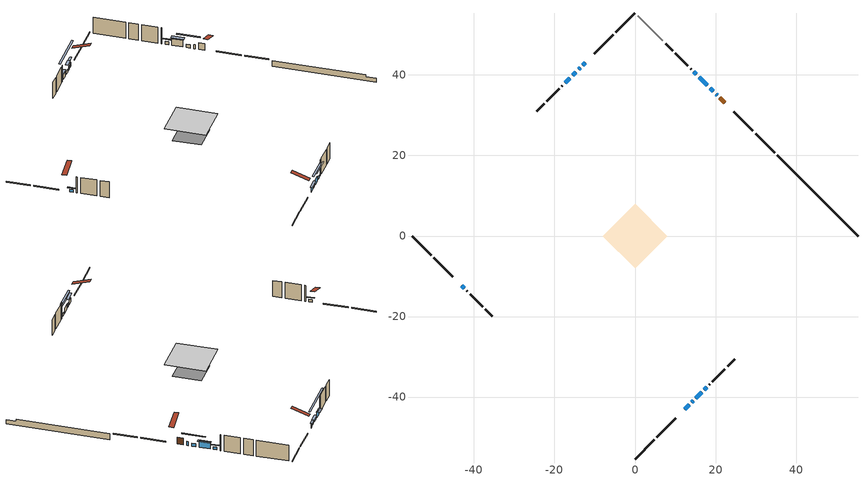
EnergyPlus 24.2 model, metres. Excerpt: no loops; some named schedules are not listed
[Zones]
conditioned space
 floor adiabatic (AdiabaticFloorConstruction): -8.06,0 0,8.06 8.06,0 0,-8.06 z3.05
 floor foundation (Slab1 construction): -5.65,0 0,5.65 5.65,0 0,-5.65 z-1.22
 wall outside (RimJoist1 construction): 0,-55.37 4.73,-50.64 / -55.37,0 -50.64,-4.73 / 0,55.37 -4.73,50.64 / 34.67,20.7 29.94,25.43 z0.61:0.91
 wall outside (RimJoist2 construction): 5.38,-49.99 10.15,-45.22 / -49.99,-5.38 -45.22,-10.15 / -5.38,49.99 -10.15,45.22 / 29.29,26.09 24.52,30.85 z0.61:0.91
 wall outside (AdiabaticWallConstruction 1): 22.3,33.08 21.07,34.3 z0.61:2.64
 wall outside (AdiabaticWallConstruction): 20.42,34.95 20.13,35.24 / -13.57,41.8 -14,41.37 / 14.11,-41.26 14.43,-40.95 z0.61:1.83; -12.37,43 -12.92,42.46 / 12.37,-43 13.45,-41.92 z0.61:1.81; -43,-12.37 -42.4,-12.97 / 17.19,-38.18 17.79,-37.58 z0.61:1.37; -14.66,40.71 -15.5,39.87 / 15.25,40.12 14.6,40.77 z0.61:1.53; 19.47,35.9 18.64,36.73 z0.61:1.58; 17.99,37.38 15.91,39.47 z0.61:2.62; -16.16,39.21 -17.35,38.02 / 15.08,-40.29 16.54,-38.83 z0.61:2.16
 wall outside (Wall1 construction): 18.44,-36.93 18.57,-36.8 / -41.75,-13.63 -41.62,-13.75 / -18,37.37 -18.13,37.24 / 13.95,41.43 13.82,41.55 z0.61:5.49
 wall outside (Wall2 construction): 19.23,-36.14 22.34,-33.03 / -40.96,-14.41 -37.85,-17.53 / -18.79,36.58 -21.9,33.47 / 13.16,42.21 10.05,45.32 z0.61:5.49
 wall outside (Wall3 construction): 23,-32.37 24.79,-30.58 / -37.19,-18.18 -35.4,-19.97 / -22.56,32.81 -24.35,31.02 / 9.39,45.98 7.6,47.77 z0.61:5.49
 wall foundation (FoundationWall1 construction): 35.33,20.04,-1.22 35.33,20.04,0.61 53.37,2,0.61 53.37,2,0.03 55.37,0,0.03 55.37,0,-1.22
 wall adiabatic (Wall4 construction): 6.94,48.43 0.66,54.71 z0.61:5.49
 window (WindowConstruction 10): 20.42,34.96 20.13,35.24 z0.61:1.83
 window (WindowConstruction 6): -12.38,43 -12.91,42.46 z0.61:1.8
 window (WindowConstruction 7): -13.57,41.8 -14,41.37 z0.61:1.83
 window (WindowConstruction 8): 12.38,-43 13.45,-41.92 z0.61:1.8
 window (WindowConstruction 9): -43,-12.38 -42.4,-12.97 z0.61:1.37
 window (WindowConstruction 11): -14.66,40.71 -15.5,39.87 z0.61:1.52
 window (WindowConstruction 12): 14.11,-41.26 14.42,-40.95 z0.61:1.83
 window (WindowConstruction): 19.47,35.9 18.65,36.73 z0.61:1.58
 window (WindowConstruction 1): 17.99,37.38 15.91,39.46 z0.61:2.62
 window (WindowConstruction 2): -16.16,39.21 -17.35,38.02 z0.61:2.16
 window (WindowConstruction 3): 15.08,-40.29 16.54,-38.84 z0.61:2.16
 window (WindowConstruction 4): 17.19,-38.18 17.79,-37.59 z0.61:1.37
 window (WindowConstruction 5): 15.25,40.12 14.6,40.77 z0.61:1.52
 door (Door): 22.3,33.08 21.07,34.3 z0.61:2.64
 ceiling adiabatic (AdiabaticFloorConstruction): 0,-8.06 8.06,0 0,8.06 -8.06,0 z3.05
 roof outside (Roof1 construction): 11.72,-43.65,5.49 8.27,-40.21,7.11 7.37,-41.12,7.11 10.81,-44.56,5.49; -43.65,-11.72,5.49 -40.21,-8.27,7.11 -41.12,-7.37,7.11 -44.56,-10.81,5.49; -11.72,43.65,5.49 -8.27,40.21,7.11 -7.37,41.12,7.11 -10.81,44.56,5.49; 22.95,32.42,5.49 19.51,28.97,7.11 20.41,28.07,7.11 23.86,31.51,5.49
shading: -13.56,41.81 -11.73,43.64 -12.16,44.07 -13.99,42.24 z2.72; -14.65,40.72 -12.93,42.44 -13.36,42.88 -15.08,41.16 z2.74; 14.1,-41.27 11.73,-43.64 12.16,-44.07 14.53,-41.7 z2.72; -41.97,-13.4 -43.43,-11.94 -43.64,-12.16 -42.18,-13.61 z1.98; -19.42,35.95 -10.74,44.63 -11.03,44.92 -19.71,36.24 z7.07; 16.78,38.59 21.34,34.03 21.63,34.33 17.07,38.88 z4.22; 15.7,39.68 18.2,37.17 18.84,37.82 16.34,40.32 z2.91; -17.56,37.81 -15.95,39.42 -16.59,40.07 -18.2,38.46 z2.46; 18.4,-36.97 13.21,-42.16 13.51,-42.45 18.69,-37.26 z4.8; 19.65,-35.72 15.33,-40.04 15.62,-40.34 19.94,-36.01 z4.01; 14.17,41.2 15.68,39.69 15.89,39.9 14.38,41.41 z2.13
[Building]
Building 1: Terrain=Suburbs
[Site:Location]
Toronto City Centre_ON: Latitude {deg}=43.63; Longitude {deg}=-79.39; Time Zone {hr}=-5; Elevation {m}=77; Keep Site Location Information=Yes
[Site:GroundTemperature:Shallow]
5.01852, 3.26908, 3.12898, 3.95918, 7.29196, 10.6092, 13.4851, 15.3069, 15.4617, 13.9799, 11.1774, 7.9619
[Site:WaterMainsTemperature]
Calculation Method=Schedule; Temperature Schedule=mains temperature schedule
[Material] Roughness=Rough; Thermal Absorptance=0.9
Name | Thickness {m} | Conductivity {W/m-K} | Density {kg/m3} | Specific Heat {J/kg-K} | Solar Absorptance | Visible Absorptance
asphalt or fiberglass shingles | 0.00635 | 0.162714 | 1121.4 | 1465.45 | 0.4 | 0.4
concrete 4.0 in. | 0.1016 | 1.803125 | 2242.8 | 837.4 | 0.7 | 0.7
concrete 8.0 in. | 0.2032 | 1.803125 | 2242.8 | 837.4 | 0.7 | 0.7
door material | 0.04445 | 0.053851 | 512.64 | 1214.23 | 0.7 | 0.7
floor covering | 0.0127 | 0.0433444 | 54.468 | 1339.84 | 0.6 | 0.6
floor rigid ins; wall rigid ins | 0.512978 | 0.029427 | 32.04 | 1214.23 | 0.7 | 0.7
floor stud and cavity | 0.1397 | 1.75129 | 37.0049 | 1207.88 | 0.7 | 0.7
furniture material conditioned space 1 | 0.1524 | 0.115458 | 640.8 | 1214.23 | 0.6 | 0.6
gypsum board | 0.0127 | 0.160291 | 801 | 837.4 | 0.6 | 0.6
osb sheathing 0.5 in. | 0.0127 | 0.115458 | 512.64 | 1214.23 | 0.7 | 0.7
osb sheathing 0.5 in. 1 | 0.0127 | 0.115458 | 512.64 | 1214.23 | 0.4 | 0.4
osb sheathing 0.75 in. | 0.01905 | 0.115458 | 512.64 | 1214.23 | 0.7 | 0.7
rim joist stud and cavity | 0.0508 | 0.177588 | 50.32683 | 1063.81 | 0.6 | 0.6
rim joist stud and cavity 1 | 0.0508 | 0.648972 | 50.32683 | 1063.81 | 0.6 | 0.6
roof rigid ins | 0.051816 | 0.029427 | 32.04 | 1214.23 | 0.7 | 0.7
roof stud and cavity | 0.2032 | 0.202178 | 78.34581 | 1123.46 | 0.7 | 0.7
wall stud and cavity | 0.1397 | 0.200352 | 139.0536 | 1170.24 | 0.7 | 0.7
wall stud and cavity 1 | 0.1397 | 0.0893451 | 139.0536 | 1170.24 | 0.7 | 0.7
wall stud and cavity 2 | 0.1397 | 0.0907762 | 139.0536 | 1170.24 | 0.7 | 0.7
wall stud and cavity 3 | 0.1397 | 0.0809125 | 139.0536 | 1170.24 | 0.7 | 0.7
wall stud and cavity 4 | 0.0889 | 0.380278 | 52.3479 | 1209.89 | 0.7 | 0.7
wall stud and cavity 5 | 0.0889 | 0.391764 | 83.0341 | 1211.67 | 0.7 | 0.7
wood siding | 0.0254 | 0.102417 | 544.68 | 1172.36 | 0.4 | 0.4
wood siding 1; wood siding 2; wood siding 3 | 0.0254 | 0.102417 | 544.68 | 1172.36 | 0.7 | 0.7
[WindowMaterial:SimpleGlazingSystem]
Name | U-Factor {W/m2-K} | Solar Heat Gain Coefficient
WindowMaterial | 2.63232 | 0.51
WindowMaterial 1 | 2.40009 | 0.54
WindowMaterial 10 | 4.05466 | 0.62
WindowMaterial 11 | 5.32426 | 0.68
WindowMaterial 2 | 2.37284 | 0.52
WindowMaterial 3 | 2.37568 | 0.65
WindowMaterial 4 | 2.49775 | 0.45
WindowMaterial 5 | 2.410311 | 0.47
WindowMaterial 6 | 2.39725 | 0.49
WindowMaterial 7 | 3.11041 | 0.5
WindowMaterial 8 | 2.30356 | 0.58
WindowMaterial 9 | 2.89181 | 0.56
[Construction]
AdiabaticFloorConstruction: floor stud and cavity, floor rigid ins, osb sheathing 0.75 in., floor covering
AdiabaticWallConstruction: wood siding 2, wall rigid ins, wall stud and cavity 4, gypsum board
AdiabaticWallConstruction 1: wood siding 3, wall rigid ins, wall stud and cavity 4, gypsum board
Door: door material
FoundationWall1 construction: concrete 8.0 in.
furniture construction conditioned space 1: furniture material conditioned space 1
PartitionWallConstruction: gypsum board, wall stud and cavity 5, gypsum board
RimJoist1 construction: wood siding 1, rim joist stud and cavity
RimJoist2 construction: wood siding 1, rim joist stud and cavity 1
Roof1 construction: asphalt or fiberglass shingles, roof rigid ins, osb sheathing 0.75 in., roof stud and cavity, gypsum board
Slab1 construction: concrete 4.0 in.
Wall1 construction: wood siding, osb sheathing 0.5 in., wall stud and cavity, gypsum board
Wall2 construction: wood siding, osb sheathing 0.5 in., wall stud and cavity 1, gypsum board
Wall3 construction: wood siding, osb sheathing 0.5 in., wall stud and cavity 2, gypsum board
Wall4 construction: osb sheathing 0.5 in. 1, wall stud and cavity 3, gypsum board
WindowConstruction: WindowMaterial
WindowConstruction 1: WindowMaterial 1
WindowConstruction 10: WindowMaterial 9
WindowConstruction 11: WindowMaterial 10
WindowConstruction 12: WindowMaterial 11
WindowConstruction 2: WindowMaterial 2
WindowConstruction 3: WindowMaterial 3
WindowConstruction 4: WindowMaterial 4
WindowConstruction 5: WindowMaterial 5
WindowConstruction 6; WindowConstruction 8: WindowMaterial 6
WindowConstruction 7: WindowMaterial 7
WindowConstruction 9: WindowMaterial 8
[Zone]
conditioned space: Multiplier=1; Volume {m3}=475.9; Part of Total Floor Area=Yes
[Space]
conditioned space 1: Zone=conditioned space; Volume {m3}=475.9
[SurfaceProperty:ExposedFoundationPerimeter]
Slab1: Exposed Perimeter Calculation Method=TotalExposedPerimeter; Total Exposed Perimeter {m}=28.346
[InternalMass] Zone or ZoneList=conditioned space; Space or SpaceList=conditioned space 1
Name | Construction | Surface Area {m2}
furniture mass conditioned space 1 | furniture construction conditioned space 1 | 77.5279
partition wall mass | PartitionWallConstruction | 193.82
[Lights]
interior lighting: Zone or ZoneList or Space or SpaceList=conditioned space 1; Schedule=interior lighting schedule; Design Level Calculation Method=LightingLevel; Lighting Level {W}=343.2; Return Air Fraction=0; Fraction Radiant=0.6; Fraction Visible=0.2; Fraction Replaceable=1
[People]
occupants: Zone or ZoneList or Space or SpaceList=conditioned space 1; Number of People Schedule=occupants schedule; Number of People Calculation Method=People; Number of People=3; Fraction Radiant=0.314171; Sensible Heat Fraction=0.56303; Activity Level Schedule=occupants activity schedule; Carbon Dioxide Generation Rate {m3/s-W}=0; Enable ASHRAE 55 Comfort Warnings=No; Mean Radiant Temperature Calculation Type=EnclosureAveraged
[ElectricEquipment] Zone or ZoneList or Space or SpaceList=conditioned space 1; Design Level Calculation Method=EquipmentLevel
Name | Schedule | Design Level {W} | Fraction Latent | Fraction Radiant | Fraction Lost
clothes dryer | clothes dryer schedule | 140.772 | 0.015 | 0.081 | 0.85
clothes washer | clothes washer schedule | 32.1985 | 0.03 | 0.162 | 0.7
cooking range | cooking range schedule | 208.969 | 0.08 | 0.432 | 0.2
dishwasher | dishwasher schedule | 66.8632 | 0.3 | 0.18 | 0.4
fridge | fridge schedule | 72.9452 | 0 | 0.6 | 0
mech vent bath fan 0 | mech vent bath fan 0 schedule | 50.2 | 0 | 0 | 1
mech vent house fan | mech vent house fan schedule | 0 | 0 | 0 | 1
mech vent house fan cfis | mech vent house fan cfis schedule | 0 | 0 | 0 | 0
mech vent range fan 0 | mech vent range fan 0 schedule | 57 | 0 | 0 | 1
misc plug loads | misc plug loads schedule | 494.7 | 0.045 | 0.513 | 0.1
whole house fan | Always On Discrete | 0 | 0 | 0 | 1
[OtherEquipment] Zone or ZoneList or Space or SpaceList=conditioned space 1; Design Level Calculation Method=EquipmentLevel
Name | Fuel Type | Schedule | Design Level {W} | Fraction Latent | Fraction Radiant | Fraction Lost
clothes dryer 1 | Electricity | clothes dryer schedule | 0 | 0.015 | 0.081 | 0.85
cooking range 1 | Electricity | cooking range schedule | 0 | 0.08 | 0.432 | 0.2
general water use latent | None | general water use schedule | 59.3978 | 1 | 0 | 0
general water use sensible | None | general water use schedule | -58.539 | 0 | 0.6 | 0
mech vent house fan latent load | None | Always On Discrete | 0 | 1 | 0 | 0
mech vent house fan sensible load | None | Always On Discrete | 0 | 0 | 0 | 0
water heater energy adjustment1 | Propane | Always On Discrete | 0.01 | 0 | 0 | 1
[ZoneInfiltration:DesignFlowRate] Zone or ZoneList or Space or SpaceList=conditioned space 1; Schedule=Always On Discrete; Design Flow Rate Calculation Method=Flow/Zone; Design Flow Rate {m3/s}=0
infil flow; natural vent flow; whole house fan flow
[Foundation:Kiva]
Foundation Kiva 1: Initial Indoor Air Temperature {C}=18; Wall Height Above Grade {m}=0.609996; Wall Depth Below Slab {m}=0.2032
[Foundation:Kiva:Settings]
Soil Conductivity {W/m-K}=0.849921; Soil Density {kg/m3}=1842.3; Soil Specific Heat {J/kg-K}=418.7; Ground Solar Absorptivity=0.9; Ground Thermal Absorptivity=0.9; Ground Surface Roughness {m}=0.03; Far-Field Width {m}=40; Deep-Ground Boundary Condition=ZeroFlux; Deep-Ground Depth {m}=40; Minimum Cell Dimension {m}=0.2; Maximum Cell Growth Coefficient=3; Simulation Timestep=Timestep
[Exterior:Lights]
exterior lighting: Schedule=exterior lighting schedule; Design Level {W}=75.6
[Schedule:Week:Daily]
interior lighting schedule Week Rule - Jan1-Jan27: interior lighting schedule day, interior lighting schedule day, interior lighting schedule day, interior lighting schedule day, interior lighting schedule day, interior lighting schedule day, interior lighting schedule day, interior lighting schedule default day, interior lighting schedule default day, interior lighting schedule default day, interior lighting schedule default day, interior lighting schedule default day
interior lighting schedule Week Rule - Jan28-Feb3: interior lighting schedule day, interior lighting schedule day, interior lighting schedule day, interior lighting schedule day, interior lighting schedule day 1, interior lighting schedule day 1, interior lighting schedule day 1, interior lighting schedule default day, interior lighting schedule default day, interior lighting schedule default day, interior lighting schedule default day, interior lighting schedule default day
interior lighting schedule Week Rule - Feb4-Feb24: interior lighting schedule day 1, interior lighting schedule day 1, interior lighting schedule day 1, interior lighting schedule day 1, interior lighting schedule day 1, interior lighting schedule day 1, interior lighting schedule day 1, interior lighting schedule default day, interior lighting schedule default day, interior lighting schedule default day, interior lighting schedule default day, interior lighting schedule default day
interior lighting schedule Week Rule - Feb25-Mar3: interior lighting schedule day 1, interior lighting schedule day 1, interior lighting schedule day 1, interior lighting schedule day 1, interior lighting schedule day 2, interior lighting schedule day 2, interior lighting schedule day 2, interior lighting schedule default day, interior lighting schedule default day, interior lighting schedule default day, interior lighting schedule default day, interior lighting schedule default day
interior lighting schedule Week Rule - Mar4-Mar31: interior lighting schedule day 2, interior lighting schedule day 2, interior lighting schedule day 2, interior lighting schedule day 2, interior lighting schedule day 2, interior lighting schedule day 2, interior lighting schedule day 2, interior lighting schedule default day, interior lighting schedule default day, interior lighting schedule default day, interior lighting schedule default day, interior lighting schedule default day
interior lighting schedule Week Rule - Apr1-Apr28: interior lighting schedule day 3, interior lighting schedule day 3, interior lighting schedule day 3, interior lighting schedule day 3, interior lighting schedule day 3, interior lighting schedule day 3, interior lighting schedule day 3, interior lighting schedule default day, interior lighting schedule default day, interior lighting schedule default day, interior lighting schedule default day, interior lighting schedule default day
interior lighting schedule Week Rule - Apr29-May5: interior lighting schedule day 3, interior lighting schedule day 3, interior lighting schedule day 4, interior lighting schedule day 4, interior lighting schedule day 4, interior lighting schedule day 4, interior lighting schedule day 4, interior lighting schedule default day, interior lighting schedule default day, interior lighting schedule default day, interior lighting schedule default day, interior lighting schedule default day
interior lighting schedule Week Rule - May6-May26: interior lighting schedule day 4, interior lighting schedule day 4, interior lighting schedule day 4, interior lighting schedule day 4, interior lighting schedule day 4, interior lighting schedule day 4, interior lighting schedule day 4, interior lighting schedule default day, interior lighting schedule default day, interior lighting schedule default day, interior lighting schedule default day, interior lighting schedule default day
interior lighting schedule Week Rule - May27-Jun2: interior lighting schedule day 4, interior lighting schedule day 4, interior lighting schedule day 4, interior lighting schedule day 4, interior lighting schedule day 4, interior lighting schedule day 5, interior lighting schedule day 5, interior lighting schedule default day, interior lighting schedule default day, interior lighting schedule default day, interior lighting schedule default day, interior lighting schedule default day
interior lighting schedule Week Rule - Jun3-Jun30: interior lighting schedule day 5, interior lighting schedule day 5, interior lighting schedule day 5, interior lighting schedule day 5, interior lighting schedule day 5, interior lighting schedule day 5, interior lighting schedule day 5, interior lighting schedule default day, interior lighting schedule default day, interior lighting schedule default day, interior lighting schedule default day, interior lighting schedule default day
interior lighting schedule Week Rule - Jul1-Jul28: interior lighting schedule day 6, interior lighting schedule day 6, interior lighting schedule day 6, interior lighting schedule day 6, interior lighting schedule day 6, interior lighting schedule day 6, interior lighting schedule day 6, interior lighting schedule default day, interior lighting schedule default day, interior lighting schedule default day, interior lighting schedule default day, interior lighting schedule default day
interior lighting schedule Week Rule - Jul29-Aug4: interior lighting schedule day 6, interior lighting schedule day 6, interior lighting schedule day 6, interior lighting schedule day 7, interior lighting schedule day 7, interior lighting schedule day 7, interior lighting schedule day 7, interior lighting schedule default day, interior lighting schedule default day, interior lighting schedule default day, interior lighting schedule default day, interior lighting schedule default day
interior lighting schedule Week Rule - Aug5-Aug25: interior lighting schedule day 7, interior lighting schedule day 7, interior lighting schedule day 7, interior lighting schedule day 7, interior lighting schedule day 7, interior lighting schedule day 7, interior lighting schedule day 7, interior lighting schedule default day, interior lighting schedule default day, interior lighting schedule default day, interior lighting schedule default day, interior lighting schedule default day
interior lighting schedule Week Rule - Aug26-Sep1: interior lighting schedule day 7, interior lighting schedule day 7, interior lighting schedule day 7, interior lighting schedule day 7, interior lighting schedule day 7, interior lighting schedule day 7, interior lighting schedule day 8, interior lighting schedule default day, interior lighting schedule default day, interior lighting schedule default day, interior lighting schedule default day, interior lighting schedule default day
interior lighting schedule Week Rule - Sep2-Sep29: interior lighting schedule day 8, interior lighting schedule day 8, interior lighting schedule day 8, interior lighting schedule day 8, interior lighting schedule day 8, interior lighting schedule day 8, interior lighting schedule day 8, interior lighting schedule default day, interior lighting schedule default day, interior lighting schedule default day, interior lighting schedule default day, interior lighting schedule default day
interior lighting schedule Week Rule - Sep30-Oct6: interior lighting schedule day 8, interior lighting schedule day 9, interior lighting schedule day 9, interior lighting schedule day 9, interior lighting schedule day 9, interior lighting schedule day 9, interior lighting schedule day 9, interior lighting schedule default day, interior lighting schedule default day, interior lighting schedule default day, interior lighting schedule default day, interior lighting schedule default day
interior lighting schedule Week Rule - Oct7-Oct27: interior lighting schedule day 9, interior lighting schedule day 9, interior lighting schedule day 9, interior lighting schedule day 9, interior lighting schedule day 9, interior lighting schedule day 9, interior lighting schedule day 9, interior lighting schedule default day, interior lighting schedule default day, interior lighting schedule default day, interior lighting schedule default day, interior lighting schedule default day
interior lighting schedule Week Rule - Oct28-Nov3: interior lighting schedule day 9, interior lighting schedule day 9, interior lighting schedule day 9, interior lighting schedule day 9, interior lighting schedule day 10, interior lighting schedule day 10, interior lighting schedule day 10, interior lighting schedule default day, interior lighting schedule default day, interior lighting schedule default day, interior lighting schedule default day, interior lighting schedule default day
interior lighting schedule Week Rule - Nov4-Nov24: interior lighting schedule day 10, interior lighting schedule day 10, interior lighting schedule day 10, interior lighting schedule day 10, interior lighting schedule day 10, interior lighting schedule day 10, interior lighting schedule day 10, interior lighting schedule default day, interior lighting schedule default day, interior lighting schedule default day, interior lighting schedule default day, interior lighting schedule default day
interior lighting schedule Week Rule - Nov25-Dec1: interior lighting schedule day 10, interior lighting schedule day 10, interior lighting schedule day 10, interior lighting schedule day 10, interior lighting schedule day 10, interior lighting schedule day 10, interior lighting schedule day 11, interior lighting schedule default day, interior lighting schedule default day, interior lighting schedule default day, interior lighting schedule default day, interior lighting schedule default day
interior lighting schedule Week Rule - Dec2-Dec31: interior lighting schedule day 11, interior lighting schedule day 11, interior lighting schedule day 11, interior lighting schedule day 11, interior lighting schedule day 11, interior lighting schedule day 11, interior lighting schedule day 11, interior lighting schedule default day, interior lighting schedule default day, interior lighting schedule default day, interior lighting schedule default day, interior lighting schedule default day
occupants schedule Week Rule - Jan1-Dec31: occupants schedule day, occupants schedule day, occupants schedule day, occupants schedule day, occupants schedule day, occupants schedule day, occupants schedule day, occupants schedule default day, occupants schedule default day, occupants schedule default day, occupants schedule default day, occupants schedule default day
clothes dryer schedule Week Rule - Jan1-Dec31: clothes dryer schedule day, clothes dryer schedule day, clothes dryer schedule day, clothes dryer schedule day, clothes dryer schedule day, clothes dryer schedule day, clothes dryer schedule day, clothes dryer schedule default day, clothes dryer schedule default day, clothes dryer schedule default day, clothes dryer schedule default day, clothes dryer schedule default day
clothes washer schedule Week Rule - Jan1-Dec31: clothes washer schedule day, clothes washer schedule day, clothes washer schedule day, clothes washer schedule day, clothes washer schedule day, clothes washer schedule day, clothes washer schedule day, clothes washer schedule default day, clothes washer schedule default day, clothes washer schedule default day, clothes washer schedule default day, clothes washer schedule default day
cooking range schedule Week Rule - Jan1-Dec31: cooking range schedule day, cooking range schedule day, cooking range schedule day, cooking range schedule day, cooking range schedule day, cooking range schedule day, cooking range schedule day, cooking range schedule default day, cooking range schedule default day, cooking range schedule default day, cooking range schedule default day, cooking range schedule default day
dishwasher schedule Week Rule - Jan1-Dec31: dishwasher schedule day, dishwasher schedule day, dishwasher schedule day, dishwasher schedule day, dishwasher schedule day, dishwasher schedule day, dishwasher schedule day, dishwasher schedule default day, dishwasher schedule default day, dishwasher schedule default day, dishwasher schedule default day, dishwasher schedule default day
mech vent bath fan 0 schedule Week Rule - Jan1-Dec31: mech vent bath fan 0 schedule day, mech vent bath fan 0 schedule day, mech vent bath fan 0 schedule day, mech vent bath fan 0 schedule day, mech vent bath fan 0 schedule day, mech vent bath fan 0 schedule day, mech vent bath fan 0 schedule day, mech vent bath fan 0 schedule default day, mech vent bath fan 0 schedule default day, mech vent bath fan 0 schedule default day, mech vent bath fan 0 schedule default day, mech vent bath fan 0 schedule default day
mech vent range fan 0 schedule Week Rule - Jan1-Dec31: mech vent range fan 0 schedule day, mech vent range fan 0 schedule day, mech vent range fan 0 schedule day, mech vent range fan 0 schedule day, mech vent range fan 0 schedule day, mech vent range fan 0 schedule day, mech vent range fan 0 schedule day, mech vent range fan 0 schedule default day, mech vent range fan 0 schedule default day, mech vent range fan 0 schedule default day, mech vent range fan 0 schedule default day, mech vent range fan 0 schedule default day
misc plug loads schedule Week Rule - Jan1-Dec31: misc plug loads schedule day, misc plug loads schedule day, misc plug loads schedule day, misc plug loads schedule day, misc plug loads schedule day, misc plug loads schedule day, misc plug loads schedule day, misc plug loads schedule default day, misc plug loads schedule default day, misc plug loads schedule default day, misc plug loads schedule default day, misc plug loads schedule default day
general water use schedule Week Rule - Jan1-Dec31: general water use schedule day, general water use schedule day, general water use schedule day, general water use schedule day, general water use schedule day, general water use schedule day, general water use schedule day, general water use schedule default day, general water use schedule default day, general water use schedule default day, general water use schedule default day, general water use schedule default day
exterior lighting schedule Week Rule - Jan1-Jan27: exterior lighting schedule day, exterior lighting schedule day, exterior lighting schedule day, exterior lighting schedule day, exterior lighting schedule day, exterior lighting schedule day, exterior lighting schedule day, exterior lighting schedule default day, exterior lighting schedule default day, exterior lighting schedule default day, exterior lighting schedule default day, exterior lighting schedule default day
exterior lighting schedule Week Rule - Jan28-Feb3: exterior lighting schedule day, exterior lighting schedule day, exterior lighting schedule day, exterior lighting schedule day, exterior lighting schedule day 1, exterior lighting schedule day 1, exterior lighting schedule day 1, exterior lighting schedule default day, exterior lighting schedule default day, exterior lighting schedule default day, exterior lighting schedule default day, exterior lighting schedule default day
exterior lighting schedule Week Rule - Feb4-Feb24: exterior lighting schedule day 1, exterior lighting schedule day 1, exterior lighting schedule day 1, exterior lighting schedule day 1, exterior lighting schedule day 1, exterior lighting schedule day 1, exterior lighting schedule day 1, exterior lighting schedule default day, exterior lighting schedule default day, exterior lighting schedule default day, exterior lighting schedule default day, exterior lighting schedule default day
exterior lighting schedule Week Rule - Feb25-Mar3: exterior lighting schedule day 1, exterior lighting schedule day 1, exterior lighting schedule day 1, exterior lighting schedule day 1, exterior lighting schedule day 2, exterior lighting schedule day 2, exterior lighting schedule day 2, exterior lighting schedule default day, exterior lighting schedule default day, exterior lighting schedule default day, exterior lighting schedule default day, exterior lighting schedule default day
exterior lighting schedule Week Rule - Mar4-Mar31: exterior lighting schedule day 2, exterior lighting schedule day 2, exterior lighting schedule day 2, exterior lighting schedule day 2, exterior lighting schedule day 2, exterior lighting schedule day 2, exterior lighting schedule day 2, exterior lighting schedule default day, exterior lighting schedule default day, exterior lighting schedule default day, exterior lighting schedule default day, exterior lighting schedule default day
exterior lighting schedule Week Rule - Apr1-Apr28: exterior lighting schedule day 3, exterior lighting schedule day 3, exterior lighting schedule day 3, exterior lighting schedule day 3, exterior lighting schedule day 3, exterior lighting schedule day 3, exterior lighting schedule day 3, exterior lighting schedule default day, exterior lighting schedule default day, exterior lighting schedule default day, exterior lighting schedule default day, exterior lighting schedule default day
exterior lighting schedule Week Rule - Apr29-May5: exterior lighting schedule day 3, exterior lighting schedule day 3, exterior lighting schedule day 4, exterior lighting schedule day 4, exterior lighting schedule day 4, exterior lighting schedule day 4, exterior lighting schedule day 4, exterior lighting schedule default day, exterior lighting schedule default day, exterior lighting schedule default day, exterior lighting schedule default day, exterior lighting schedule default day
exterior lighting schedule Week Rule - May6-May26: exterior lighting schedule day 4, exterior lighting schedule day 4, exterior lighting schedule day 4, exterior lighting schedule day 4, exterior lighting schedule day 4, exterior lighting schedule day 4, exterior lighting schedule day 4, exterior lighting schedule default day, exterior lighting schedule default day, exterior lighting schedule default day, exterior lighting schedule default day, exterior lighting schedule default day
exterior lighting schedule Week Rule - May27-Jun2: exterior lighting schedule day 4, exterior lighting schedule day 4, exterior lighting schedule day 4, exterior lighting schedule day 4, exterior lighting schedule day 4, exterior lighting schedule day 5, exterior lighting schedule day 5, exterior lighting schedule default day, exterior lighting schedule default day, exterior lighting schedule default day, exterior lighting schedule default day, exterior lighting schedule default day
exterior lighting schedule Week Rule - Jun3-Jun30: exterior lighting schedule day 5, exterior lighting schedule day 5, exterior lighting schedule day 5, exterior lighting schedule day 5, exterior lighting schedule day 5, exterior lighting schedule day 5, exterior lighting schedule day 5, exterior lighting schedule default day, exterior lighting schedule default day, exterior lighting schedule default day, exterior lighting schedule default day, exterior lighting schedule default day
exterior lighting schedule Week Rule - Jul1-Jul28: exterior lighting schedule day 6, exterior lighting schedule day 6, exterior lighting schedule day 6, exterior lighting schedule day 6, exterior lighting schedule day 6, exterior lighting schedule day 6, exterior lighting schedule day 6, exterior lighting schedule default day, exterior lighting schedule default day, exterior lighting schedule default day, exterior lighting schedule default day, exterior lighting schedule default day
exterior lighting schedule Week Rule - Jul29-Aug4: exterior lighting schedule day 6, exterior lighting schedule day 6, exterior lighting schedule day 6, exterior lighting schedule day 7, exterior lighting schedule day 7, exterior lighting schedule day 7, exterior lighting schedule day 7, exterior lighting schedule default day, exterior lighting schedule default day, exterior lighting schedule default day, exterior lighting schedule default day, exterior lighting schedule default day
exterior lighting schedule Week Rule - Aug5-Aug25: exterior lighting schedule day 7, exterior lighting schedule day 7, exterior lighting schedule day 7, exterior lighting schedule day 7, exterior lighting schedule day 7, exterior lighting schedule day 7, exterior lighting schedule day 7, exterior lighting schedule default day, exterior lighting schedule default day, exterior lighting schedule default day, exterior lighting schedule default day, exterior lighting schedule default day
exterior lighting schedule Week Rule - Aug26-Sep1: exterior lighting schedule day 7, exterior lighting schedule day 7, exterior lighting schedule day 7, exterior lighting schedule day 7, exterior lighting schedule day 7, exterior lighting schedule day 7, exterior lighting schedule day 8, exterior lighting schedule default day, exterior lighting schedule default day, exterior lighting schedule default day, exterior lighting schedule default day, exterior lighting schedule default day
exterior lighting schedule Week Rule - Sep2-Sep29: exterior lighting schedule day 8, exterior lighting schedule day 8, exterior lighting schedule day 8, exterior lighting schedule day 8, exterior lighting schedule day 8, exterior lighting schedule day 8, exterior lighting schedule day 8, exterior lighting schedule default day, exterior lighting schedule default day, exterior lighting schedule default day, exterior lighting schedule default day, exterior lighting schedule default day
exterior lighting schedule Week Rule - Sep30-Oct6: exterior lighting schedule day 8, exterior lighting schedule day 9, exterior lighting schedule day 9, exterior lighting schedule day 9, exterior lighting schedule day 9, exterior lighting schedule day 9, exterior lighting schedule day 9, exterior lighting schedule default day, exterior lighting schedule default day, exterior lighting schedule default day, exterior lighting schedule default day, exterior lighting schedule default day
exterior lighting schedule Week Rule - Oct7-Oct27: exterior lighting schedule day 9, exterior lighting schedule day 9, exterior lighting schedule day 9, exterior lighting schedule day 9, exterior lighting schedule day 9, exterior lighting schedule day 9, exterior lighting schedule day 9, exterior lighting schedule default day, exterior lighting schedule default day, exterior lighting schedule default day, exterior lighting schedule default day, exterior lighting schedule default day
exterior lighting schedule Week Rule - Oct28-Nov3: exterior lighting schedule day 9, exterior lighting schedule day 9, exterior lighting schedule day 9, exterior lighting schedule day 9, exterior lighting schedule day 10, exterior lighting schedule day 10, exterior lighting schedule day 10, exterior lighting schedule default day, exterior lighting schedule default day, exterior lighting schedule default day, exterior lighting schedule default day, exterior lighting schedule default day
exterior lighting schedule Week Rule - Nov4-Nov24: exterior lighting schedule day 10, exterior lighting schedule day 10, exterior lighting schedule day 10, exterior lighting schedule day 10, exterior lighting schedule day 10, exterior lighting schedule day 10, exterior lighting schedule day 10, exterior lighting schedule default day, exterior lighting schedule default day, exterior lighting schedule default day, exterior lighting schedule default day, exterior lighting schedule default day
exterior lighting schedule Week Rule - Nov25-Dec1: exterior lighting schedule day 10, exterior lighting schedule day 10, exterior lighting schedule day 10, exterior lighting schedule day 10, exterior lighting schedule day 10, exterior lighting schedule day 10, exterior lighting schedule day 11, exterior lighting schedule default day, exterior lighting schedule default day, exterior lighting schedule default day, exterior lighting schedule default day, exterior lighting schedule default day
[Schedule:Year]
interior lighting schedule: interior lighting schedule Week Rule - Jan1-Jan27, 1, 1, 1, 27, interior lighting schedule Week Rule - Jan28-Feb3, 1, 28, 2, 3, interior lighting schedule Week Rule - Feb4-Feb24, 2, 4, 2, 24, interior lighting schedule Week Rule - Feb25-Mar3, 2, 25, 3, 3, interior lighting schedule Week Rule - Mar4-Mar31, 3, 4, 3, 31, interior lighting schedule Week Rule - Apr1-Apr28, 4, 1, 4, 28, interior lighting schedule Week Rule - Apr29-May5, 4, 29, 5, 5, interior lighting schedule Week Rule - May6-May26, 5, 6, 5, 26, interior lighting schedule Week Rule - May27-Jun2, 5, 27, 6, 2, interior lighting schedule Week Rule - Jun3-Jun30, 6, 3, 6, 30, interior lighting schedule Week Rule - Jul1-Jul28, 7, 1, 7, 28, interior lighting schedule Week Rule - Jul29-Aug4, 7, 29, 8, 4, interior lighting schedule Week Rule - Aug5-Aug25, 8, 5, 8, 25, interior lighting schedule Week Rule - Aug26-Sep1, 8, 26, 9, 1, interior lighting schedule Week Rule - Sep2-Sep29, 9, 2, 9, 29, interior lighting schedule Week Rule - Sep30-Oct6, 9, 30, 10, 6, interior lighting schedule Week Rule - Oct7-Oct27, 10, 7, 10, 27, interior lighting schedule Week Rule - Oct28-Nov3, 10, 28, 11, 3, interior lighting schedule Week Rule - Nov4-Nov24, 11, 4, 11, 24, interior lighting schedule Week Rule - Nov25-Dec1, 11, 25, 12, 1, interior lighting schedule Week Rule - Dec2-Dec31, 12, 2, 12, 31
occupants schedule: occupants schedule Week Rule - Jan1-Dec31, 1, 1, 12, 31
clothes dryer schedule: clothes dryer schedule Week Rule - Jan1-Dec31, 1, 1, 12, 31
clothes washer schedule: clothes washer schedule Week Rule - Jan1-Dec31, 1, 1, 12, 31
cooking range schedule: cooking range schedule Week Rule - Jan1-Dec31, 1, 1, 12, 31
dishwasher schedule: dishwasher schedule Week Rule - Jan1-Dec31, 1, 1, 12, 31
mech vent bath fan 0 schedule: mech vent bath fan 0 schedule Week Rule - Jan1-Dec31, 1, 1, 12, 31
mech vent range fan 0 schedule: mech vent range fan 0 schedule Week Rule - Jan1-Dec31, 1, 1, 12, 31
misc plug loads schedule: misc plug loads schedule Week Rule - Jan1-Dec31, 1, 1, 12, 31
general water use schedule: general water use schedule Week Rule - Jan1-Dec31, 1, 1, 12, 31
exterior lighting schedule: exterior lighting schedule Week Rule - Jan1-Jan27, 1, 1, 1, 27, exterior lighting schedule Week Rule - Jan28-Feb3, 1, 28, 2, 3, exterior lighting schedule Week Rule - Feb4-Feb24, 2, 4, 2, 24, exterior lighting schedule Week Rule - Feb25-Mar3, 2, 25, 3, 3, exterior lighting schedule Week Rule - Mar4-Mar31, 3, 4, 3, 31, exterior lighting schedule Week Rule - Apr1-Apr28, 4, 1, 4, 28, exterior lighting schedule Week Rule - Apr29-May5, 4, 29, 5, 5, exterior lighting schedule Week Rule - May6-May26, 5, 6, 5, 26, exterior lighting schedule Week Rule - May27-Jun2, 5, 27, 6, 2, exterior lighting schedule Week Rule - Jun3-Jun30, 6, 3, 6, 30, exterior lighting schedule Week Rule - Jul1-Jul28, 7, 1, 7, 28, exterior lighting schedule Week Rule - Jul29-Aug4, 7, 29, 8, 4, exterior lighting schedule Week Rule - Aug5-Aug25, 8, 5, 8, 25, exterior lighting schedule Week Rule - Aug26-Sep1, 8, 26, 9, 1, exterior lighting schedule Week Rule - Sep2-Sep29, 9, 2, 9, 29, exterior lighting schedule Week Rule - Sep30-Oct6, 9, 30, 10, 6, exterior lighting schedule Week Rule - Oct7-Oct27, 10, 7, 10, 27, exterior lighting schedule Week Rule - Oct28-Nov3, 10, 28, 11, 3, exterior lighting schedule Week Rule - Nov4-Nov24, 11, 4, 11, 24, exterior lighting schedule Week Rule - Nov25-Dec1, 11, 25, 12, 1, exterior lighting schedule Week Rule - Dec2-Dec31, 12, 2, 12, 31
[Schedule:Constant]
Name | Hourly Value
occupants activity schedule | 117.228
fridge schedule | 0
mech vent house fan schedule; mech vent house fan cfis schedule; Always On Discrete | 1
[Schedule:Compact]
mains temperature schedule: Through: 01/01, For: AllDays, Until: 24:00, 8.80333, Through: 01/02, For: AllDays, Until: 24:00, 8.74333, Through: 01/03, For: AllDays, Until: 24:00, 8.68389, Through: 01/04, For: AllDays, Until: 24:00, 8.62611, Through: 01/05, For: AllDays, Until: 24:00, 8.56944, Through: 01/06, For: AllDays, Until: 24:00, 8.51389, Through: 01/07, For: AllDays, Until: 24:00, 8.45944, Through: 01/08, For: AllDays, Until: 24:00, 8.40611, Through: 01/09, For: AllDays, Until: 24:00, 8.35389, Through: 01/10, For: AllDays, Until: 24:00, 8.30278, Through: 01/11, For: AllDays, Until: 24:00, 8.25333, Through: 01/12, For: AllDays, Until: 24:00, 8.205, Through: 01/13, For: AllDays, Until: 24:00, 8.15778, Through: 01/14, For: AllDays, Until: 24:00, 8.11222, Through: 01/15, For: AllDays, Until: 24:00, 8.06778, Through: 01/16, For: AllDays, Until: 24:00, 8.02444, Through: 01/17, For: AllDays, Until: 24:00, 7.98222, Through: 01/18, For: AllDays, Until: 24:00, 7.94167, Through: 01/19, For: AllDays, Until: 24:00, 7.90222, Through: 01/20, For: AllDays, Until: 24:00, 7.86444, Through: 01/21, For: AllDays, Until: 24:00, 7.82778, Through: 01/22, For: AllDays, Until: 24:00, 7.79278, Through: 01/23, For: AllDays, Until: 24:00, 7.75889, Through: 01/24, For: AllDays, Until: 24:00, 7.72667, Through: 01/25, For: AllDays, Until: 24:00, 7.69556, Through: 01/26, For: AllDays, Until: 24:00, 7.66611, Through: 01/27, For: AllDays, Until: 24:00, 7.63778, Through: 01/28, For: AllDays, Until: 24:00, 7.61111, Through: 01/29, For: AllDays, Until: 24:00, 7.58556, Through: 01/30, For: AllDays, Until: 24:00, 7.56167, Through: 01/31, For: AllDays, Until: 24:00, 7.53944, Through: 02/01, For: AllDays, Until: 24:00, 7.51833, Through: 02/02, For: AllDays, Until: 24:00, 7.49889, Through: 02/03, For: AllDays, Until: 24:00, 7.48111, Through: 02/04, For: AllDays, Until: 24:00, 7.46444, Through: 02/05, For: AllDays, Until: 24:00, 7.44944, Through: 02/06, For: AllDays, Until: 24:00, 7.43556, Through: 02/07, For: AllDays, Until: 24:00, 7.42333, Through: 02/08, For: AllDays, Until: 24:00, 7.41278, Through: 02/09, For: AllDays, Until: 24:00, 7.40389, Through: 02/10, For: AllDays, Until: 24:00, 7.39611, Through: 02/11, For: AllDays, Until: 24:00, 7.39, Through: 02/12, For: AllDays, Until: 24:00, 7.38556, Through: 02/13, For: AllDays, Until: 24:00, 7.38222, Through: 02/14, For: AllDays, Until: 24:00, 7.38056, Through: 02/15, For: AllDays, Until: 24:00, 7.38056, Through: 02/16, For: AllDays, Until: 24:00, 7.38222, Through: 02/17, For: AllDays, Until: 24:00, 7.385, Through: 02/18, For: AllDays, Until: 24:00, 7.38944, Through: 02/19, For: AllDays, Until: 24:00, 7.395, Through: 02/20, For: AllDays, Until: 24:00, 7.40278, Through: 02/21, For: AllDays, Until: 24:00, 7.41167, Through: 02/22, For: AllDays, Until: 24:00, 7.42222, Through: 02/23, For: AllDays, Until: 24:00, 7.43389, Through: 02/24, For: AllDays, Until: 24:00, 7.44722, Through: 02/25, For: AllDays, Until: 24:00, 7.46222, Through: 02/26, For: AllDays, Until: 24:00, 7.47833, Through: 02/27, For: AllDays, Until: 24:00, 7.49611, Through: 02/28, For: AllDays, Until: 24:00, 7.51556, Through: 03/01, For: AllDays, Until: 24:00, 7.53667, Through: 03/02, For: AllDays, Until: 24:00, 7.55889, Through: 03/03, For: AllDays, Until: 24:00, 7.58222, Through: 03/04, For: AllDays, Until: 24:00, 7.60722, Through: 03/05, For: AllDays, Until: 24:00, 7.63389, Through: 03/06, For: AllDays, Until: 24:00, 7.66222, Through: 03/07, For: AllDays, Until: 24:00, 7.69111, Through: 03/08, For: AllDays, Until: 24:00, 7.72222, Through: 03/09, For: AllDays, Until: 24:00, 7.75444, Through: 03/10, For: AllDays, Until: 24:00, 7.78778, Through: 03/11, For: AllDays, Until: 24:00, 7.82278, Through: 03/12, For: AllDays, Until: 24:00, 7.85944, Through: 03/13, For: AllDays, Until: 24:00, 7.89722, Through: 03/14, For: AllDays, Until: 24:00, 7.93611, Through: 03/15, For: AllDays, Until: 24:00, 7.97667, Through: 03/16, For: AllDays, Until: 24:00, 8.01833, Through: 03/17, For: AllDays, Until: 24:00, 8.06167, Through: 03/18, For: AllDays, Until: 24:00, 8.10611, Through: 03/19, For: AllDays, Until: 24:00, 8.15167, Through: 03/20, For: AllDays, Until: 24:00, 8.19833, Through: 03/21, For: AllDays, Until: 24:00, 8.24667, Through: 03/22, For: AllDays, Until: 24:00, 8.29611, Through: 03/23, For: AllDays, Until: 24:00, 8.34667, Through: 03/24, For: AllDays, Until: 24:00, 8.39889, Through: 03/25, For: AllDays, Until: 24:00, 8.45167, Through: 03/26, For: AllDays, Until: 24:00, 8.50611, Through: 03/27, For: AllDays, Until: 24:00, 8.56167, Through: 03/28, For: AllDays, Until: 24:00, 8.61833, Through: 03/29, For: AllDays, Until: 24:00, 8.67611, Through: 03/30, For: AllDays, Until: 24:00, 8.735, Through: 03/31, For: AllDays, Until: 24:00, 8.795, Through: 04/01, For: AllDays, Until: 24:00, 8.85611, Through: 04/02, For: AllDays, Until: 24:00, 8.91833, Through: 04/03, For: AllDays, Until: 24:00, 8.98167, Through: 04/04, For: AllDays, Until: 24:00, 9.04556, Through: 04/05, For: AllDays, Until: 24:00, 9.11111, Through: 04/06, For: AllDays, Until: 24:00, 9.17722, Through: 04/07, For: AllDays, Until: 24:00, 9.24444, Through: 04/08, For: AllDays, Until: 24:00, 9.31222, Through: 04/09, For: AllDays, Until: 24:00, 9.38167, Through: 04/10, For: AllDays, Until: 24:00, 9.45167, Through: 04/11, For: AllDays, Until: 24:00, 9.52222, Through: 04/12, For: AllDays, Until: 24:00, 9.59444, Through: 04/13, For: AllDays, Until: 24:00, 9.66667, Through: 04/14, For: AllDays, Until: 24:00, 9.74, Through: 04/15, For: AllDays, Until: 24:00, 9.81444, Through: 04/16, For: AllDays, Until: 24:00, 9.88944, Through: 04/17, For: AllDays, Until: 24:00, 9.96556, Through: 04/18, For: AllDays, Until: 24:00, 10.0417, Through: 04/19, For: AllDays, Until: 24:00, 10.1189, Through: 04/20, For: AllDays, Until: 24:00, 10.1972, Through: 04/21, For: AllDays, Until: 24:00, 10.2756, Through: 04/22, For: AllDays, Until: 24:00, 10.355, Through: 04/23, For: AllDays, Until: 24:00, 10.435, Through: 04/24, For: AllDays, Until: 24:00, 10.515, Through: 04/25, For: AllDays, Until: 24:00, 10.5961, Through: 04/26, For: AllDays, Until: 24:00, 10.6778, Through: 04/27, For: AllDays, Until: 24:00, 10.76, Through: 04/28, For: AllDays, Until: 24:00, 10.8428, Through: 04/29, For: AllDays, Until: 24:00, 10.9261, Through: 04/30, For: AllDays, Until: 24:00, 11.0094, Through: 05/01, For: AllDays, Until: 24:00, 11.0933, Through: 05/02, For: AllDays, Until: 24:00, 11.1778, Through: 05/03, For: AllDays, Until: 24:00, 11.2628, Through: 05/04, For: AllDays, Until: 24:00, 11.3478, Through: 05/05, For: AllDays, Until: 24:00, 11.4333, Through: 05/06, For: AllDays, Until: 24:00, 11.5189, Through: 05/07, For: AllDays, Until: 24:00, 11.605, Through: 05/08, For: AllDays, Until: 24:00, 11.6917, Through: 05/09, For: AllDays, Until: 24:00, 11.7778, Through: 05/10, For: AllDays, Until: 24:00, 11.865, Through: 05/11, For: AllDays, Until: 24:00, 11.9517, Through: 05/12, For: AllDays, Until: 24:00, 12.0389, Through: 05/13, For: AllDays, Until: 24:00, 12.1261, Through: 05/14, For: AllDays, Until: 24:00, 12.2133, Through: 05/15, For: AllDays, Until: 24:00, 12.3006, Through: 05/16, For: AllDays, Until: 24:00, 12.3883, Through: 05/17, For: AllDays, Until: 24:00, 12.4756, Through: 05/18, For: AllDays, Until: 24:00, 12.5628, Through: 05/19, For: AllDays, Until: 24:00, 12.6506, Through: 05/20, For: AllDays, Until: 24:00, 12.7378, Through: 05/21, For: AllDays, Until: 24:00, 12.825, Through: 05/22, For: AllDays, Until: 24:00, 12.9122, Through: 05/23, For: AllDays, Until: 24:00, 12.9994, Through: 05/24, For: AllDays, Until: 24:00, 13.0861, Through: 05/25, For: AllDays, Until: 24:00, 13.1728, Through: 05/26, For: AllDays, Until: 24:00, 13.2594, Through: 05/27, For: AllDays, Until: 24:00, 13.3456, Through: 05/28, For: AllDays, Until: 24:00, 13.4317, Through: 05/29, For: AllDays, Until: 24:00, 13.5172, Through: 05/30, For: AllDays, Until: 24:00, 13.6028, Through: 05/31, For: AllDays, Until: 24:00, 13.6878, Through: 06/01, For: AllDays, Until: 24:00, 13.7722, Through: 06/02, For: AllDays, Until: 24:00, 13.8567, Through: 06/03, For: AllDays, Until: 24:00, 13.9406, Through: 06/04, For: AllDays, Until: 24:00, 14.0239, Through: 06/05, For: AllDays, Until: 24:00, 14.1067, Through: 06/06, For: AllDays, Until: 24:00, 14.1894, Through: 06/07, For: AllDays, Until: 24:00, 14.2711, Through: 06/08, For: AllDays, Until: 24:00, 14.3528, Through: 06/09, For: AllDays, Until: 24:00, 14.4339, Through: 06/10, For: AllDays, Until: 24:00, 14.5139, Through: 06/11, For: AllDays, Until: 24:00, 14.5939, Through: 06/12, For: AllDays, Until: 24:00, 14.6728, Through: 06/13, For: AllDays, Until: 24:00, 14.7511, Through: 06/14, For: AllDays, Until: 24:00, 14.8289, Through: 06/15, For: AllDays, Until: 24:00, 14.9061, Through: 06/16, For: AllDays, Until: 24:00, 14.9822, Through: 06/17, For: AllDays, Until: 24:00, 15.0578, Through: 06/18, For: AllDays, Until: 24:00, 15.1328, Through: 06/19, For: AllDays, Until: 24:00, 15.2067, Through: 06/20, For: AllDays, Until: 24:00, 15.28, Through: 06/21, For: AllDays, Until: 24:00, 15.3522, Through: 06/22, For: AllDays, Until: 24:00, 15.4239, Through: 06/23, For: AllDays, Until: 24:00, 15.4944, Through: 06/24, For: AllDays, Until: 24:00, 15.5639, Through: 06/25, For: AllDays, Until: 24:00, 15.6328, Through: 06/26, For: AllDays, Until: 24:00, 15.7006, Through: 06/27, For: AllDays, Until: 24:00, 15.7678, Through: 06/28, For: AllDays, Until: 24:00, 15.8333, Through: 06/29, For: AllDays, Until: 24:00, 15.8983, Through: 06/30, For: AllDays, Until: 24:00, 15.9622, Through: 07/01, For: AllDays, Until: 24:00, 16.025, Through: 07/02, For: AllDays, Until: 24:00, 16.0872, Through: 07/03, For: AllDays, Until: 24:00, 16.1478, Through: 07/04, For: AllDays, Until: 24:00, 16.2072, Through: 07/05, For: AllDays, Until: 24:00, 16.2661, Through: 07/06, For: AllDays, Until: 24:00, 16.3233, Through: 07/07, For: AllDays, Until: 24:00, 16.3794, Through: 07/08, For: AllDays, Until: 24:00, 16.435, Through: 07/09, For: AllDays, Until: 24:00, 16.4889, Through: 07/10, For: AllDays, Until: 24:00, 16.5417, Through: 07/11, For: AllDays, Until: 24:00, 16.5928, Through: 07/12, For: AllDays, Until: 24:00, 16.6433, Through: 07/13, For: AllDays, Until: 24:00, 16.6922, Through: 07/14, For: AllDays, Until: 24:00, 16.74, Through: 07/15, For: AllDays, Until: 24:00, 16.7867, Through: 07/16, For: AllDays, Until: 24:00, 16.8322, Through: 07/17, For: AllDays, Until: 24:00, 16.8761, Through: 07/18, For: AllDays, Until: 24:00, 16.9189, Through: 07/19, For: AllDays, Until: 24:00, 16.96, Through: 07/20, For: AllDays, Until: 24:00, 17, Through: 07/21, For: AllDays, Until: 24:00, 17.0389, Through: 07/22, For: AllDays, Until: 24:00, 17.0761, Through: 07/23, For: AllDays, Until: 24:00, 17.1122, Through: 07/24, For: AllDays, Until: 24:00, 17.1467, Through: 07/25, For: AllDays, Until: 24:00, 17.18, Through: 07/26, For: AllDays, Until: 24:00, 17.2117, Through: 07/27, For: AllDays, Until: 24:00, 17.2422, Through: 07/28, For: AllDays, Until: 24:00, 17.2711, Through: 07/29, For: AllDays, Until: 24:00, 17.2983, Through: 07/30, For: AllDays, Until: 24:00, 17.3244, Through: 07/31, For: AllDays, Until: 24:00, 17.3494, Through: 08/01, For: AllDays, Until: 24:00, 17.3728, Through: 08/02, For: AllDays, Until: 24:00, 17.3944, Through: 08/03, For: AllDays, Until: 24:00, 17.4144, Through: 08/04, For: AllDays, Until: 24:00, 17.4333, Through: 08/05, For: AllDays, Until: 24:00, 17.4506, Through: 08/06, For: AllDays, Until: 24:00, 17.4667, Through: 08/07, For: AllDays, Until: 24:00, 17.4811, Through: 08/08, For: AllDays, Until: 24:00, 17.4939, Through: 08/09, For: AllDays, Until: 24:00, 17.5056, Through: 08/10, For: AllDays, Until: 24:00, 17.5156, Through: 08/11, For: AllDays, Until: 24:00, 17.5239, Through: 08/12, For: AllDays, Until: 24:00, 17.5311, Through: 08/13, For: AllDays, Until: 24:00, 17.5361, Through: 08/14, For: AllDays, Until: 24:00, 17.54, Through: 08/15, For: AllDays, Until: 24:00, 17.5428, Through: 08/16, For: AllDays, Until: 24:00, 17.5439, Through: 08/17, For: AllDays, Until: 24:00, 17.5433, Through: 08/18, For: AllDays, Until: 24:00, 17.5411, Through: 08/19, For: AllDays, Until: 24:00, 17.5372, Through: 08/20, For: AllDays, Until: 24:00, 17.5322, Through: 08/21, For: AllDays, Until: 24:00, 17.5256, Through: 08/22, For: AllDays, Until: 24:00, 17.5178, Through: 08/23, For: AllDays, Until: 24:00, 17.5083, Through: 08/24, For: AllDays, Until: 24:00, 17.4972, Through: 08/25, For: AllDays, Until: 24:00, 17.4844, Through: 08/26, For: AllDays, Until: 24:00, 17.4706, Through: 08/27, For: AllDays, Until: 24:00, 17.455, Through: 08/28, For: AllDays, Until: 24:00, 17.4378, Through: 08/29, For: AllDays, Until: 24:00, 17.4194, Through: 08/30, For: AllDays, Until: 24:00, 17.3994, Through: 08/31, For: AllDays, Until: 24:00, 17.3778, Through: 09/01, For: AllDays, Until: 24:00, 17.355, Through: 09/02, For: AllDays, Until: 24:00, 17.3311, Through: 09/03, For: AllDays, Until: 24:00, 17.305, Through: 09/04, For: AllDays, Until: 24:00, 17.2778, Through: 09/05, For: AllDays, Until: 24:00, 17.2494, Through: 09/06, For: AllDays, Until: 24:00, 17.2194, Through: 09/07, For: AllDays, Until: 24:00, 17.1878, Through: 09/08, For: AllDays, Until: 24:00, 17.155, Through: 09/09, For: AllDays, Until: 24:00, 17.1206, Through: 09/10, For: AllDays, Until: 24:00, 17.085, Through: 09/11, For: AllDays, Until: 24:00, 17.0483, Through: 09/12, For: AllDays, Until: 24:00, 17.01, Through: 09/13, For: AllDays, Until: 24:00, 16.97, Through: 09/14, For: AllDays, Until: 24:00, 16.9289, Through: 09/15, For: AllDays, Until: 24:00, 16.8867, Through: 09/16, For: AllDays, Until: 24:00, 16.8428, Through: 09/17, For: AllDays, Until: 24:00, 16.7983, Through: 09/18, For: AllDays, Until: 24:00, 16.7517, Through: 09/19, For: AllDays, Until: 24:00, 16.7044, Through: 09/20, For: AllDays, Until: 24:00, 16.6556, Through: 09/21, For: AllDays, Until: 24:00, 16.6056, Through: 09/22, For: AllDays, Until: 24:00, 16.5544, Through: 09/23, For: AllDays, Until: 24:00, 16.5017, Through: 09/24, For: AllDays, Until: 24:00, 16.4483, Through: 09/25, For: AllDays, Until: 24:00, 16.3933, Through: 09/26, For: AllDays, Until: 24:00, 16.3372, Through: 09/27, For: AllDays, Until: 24:00, 16.2806, Through: 09/28, For: AllDays, Until: 24:00, 16.2222, Through: 09/29, For: AllDays, Until: 24:00, 16.1628, Through: 09/30, For: AllDays, Until: 24:00, 16.1022, Through: 10/01, For: AllDays, Until: 24:00, 16.0406, Through: 10/02, For: AllDays, Until: 24:00, 15.9778, Through: 10/03, For: AllDays, Until: 24:00, 15.9144, Through: 10/04, For: AllDays, Until: 24:00, 15.8494, Through: 10/05, For: AllDays, Until: 24:00, 15.7839, Through: 10/06, For: AllDays, Until: 24:00, 15.7172, Through: 10/07, For: AllDays, Until: 24:00, 15.6494, Through: 10/08, For: AllDays, Until: 24:00, 15.5811, Through: 10/09, For: AllDays, Until: 24:00, 15.5117, Through: 10/10, For: AllDays, Until: 24:00, 15.4411, Through: 10/11, For: AllDays, Until: 24:00, 15.37, Through: 10/12, For: AllDays, Until: 24:00, 15.2978, Through: 10/13, For: AllDays, Until: 24:00, 15.225, Through: 10/14, For: AllDays, Until: 24:00, 15.1511, Through: 10/15, For: AllDays, Until: 24:00, 15.0767, Through: 10/16, For: AllDays, Until: 24:00, 15.0011, Through: 10/17, For: AllDays, Until: 24:00, 14.925, Through: 10/18, For: AllDays, Until: 24:00, 14.8483, Through: 10/19, For: AllDays, Until: 24:00, 14.7706, Through: 10/20, For: AllDays, Until: 24:00, 14.6922, Through: 10/21, For: AllDays, Until: 24:00, 14.6133, Through: 10/22, For: AllDays, Until: 24:00, 14.5339, Through: 10/23, For: AllDays, Until: 24:00, 14.4539, Through: 10/24, For: AllDays, Until: 24:00, 14.3728, Through: 10/25, For: AllDays, Until: 24:00, 14.2917, Through: 10/26, For: AllDays, Until: 24:00, 14.21, Through: 10/27, For: AllDays, Until: 24:00, 14.1272, Through: 10/28, For: AllDays, Until: 24:00, 14.0444, Through: 10/29, For: AllDays, Until: 24:00, 13.9611, Through: 10/30, For: AllDays, Until: 24:00, 13.8772, Through: 10/31, For: AllDays, Until: 24:00, 13.7933, Through: 11/01, For: AllDays, Until: 24:00, 13.7089, Through: 11/02, For: AllDays, Until: 24:00, 13.6239, Through: 11/03, For: AllDays, Until: 24:00, 13.5383, Through: 11/04, For: AllDays, Until: 24:00, 13.4528, Through: 11/05, For: AllDays, Until: 24:00, 13.3667, Through: 11/06, For: AllDays, Until: 24:00, 13.2806, Through: 11/07, For: AllDays, Until: 24:00, 13.1944, Through: 11/08, For: AllDays, Until: 24:00, 13.1078, Through: 11/09, For: AllDays, Until: 24:00, 13.0206, Through: 11/10, For: AllDays, Until: 24:00, 12.9339, Through: 11/11, For: AllDays, Until: 24:00, 12.8467, Through: 11/12, For: AllDays, Until: 24:00, 12.7594, Through: 11/13, For: AllDays, Until: 24:00, 12.6722, Through: 11/14, For: AllDays, Until: 24:00, 12.5844, Through: 11/15, For: AllDays, Until: 24:00, 12.4972, Through: 11/16, For: AllDays, Until: 24:00, 12.41, Through: 11/17, For: AllDays, Until: 24:00, 12.3222, Through: 11/18, For: AllDays, Until: 24:00, 12.235, Through: 11/19, For: AllDays, Until: 24:00, 12.1478, Through: 11/20, For: AllDays, Until: 24:00, 12.0606, Through: 11/21, For: AllDays, Until: 24:00, 11.9733, Through: 11/22, For: AllDays, Until: 24:00, 11.8861, Through: 11/23, For: AllDays, Until: 24:00, 11.7994, Through: 11/24, For: AllDays, Until: 24:00, 11.7128, Through: 11/25, For: AllDays, Until: 24:00, 11.6267, Through: 11/26, For: AllDays, Until: 24:00, 11.5406, Through: 11/27, For: AllDays, Until: 24:00, 11.4544, Through: 11/28, For: AllDays, Until: 24:00, 11.3689, Through: 11/29, For: AllDays, Until: 24:00, 11.2839, Through: 11/30, For: AllDays, Until: 24:00, 11.1989, Through: 12/01, For: AllDays, Until: 24:00, 11.1144, Through: 12/02, For: AllDays, Until: 24:00, 11.03, Through: 12/03, For: AllDays, Until: 24:00, 10.9467, Through: 12/04, For: AllDays, Until: 24:00, 10.8633, Through: 12/05, For: AllDays, Until: 24:00, 10.7806, Through: 12/06, For: AllDays, Until: 24:00, 10.6983, Through: 12/07, For: AllDays, Until: 24:00, 10.6167, Through: 12/08, For: AllDays, Until: 24:00, 10.5356, Through: 12/09, For: AllDays, Until: 24:00, 10.4544, Through: 12/10, For: AllDays, Until: 24:00, 10.3744, Through: 12/11, For: AllDays, Until: 24:00, 10.295, Through: 12/12, For: AllDays, Until: 24:00, 10.2167, Through: 12/13, For: AllDays, Until: 24:00, 10.1383, Through: 12/14, For: AllDays, Until: 24:00, 10.0611, Through: 12/15, For: AllDays, Until: 24:00, 9.98444, Through: 12/16, For: AllDays, Until: 24:00, 9.90833, Through: 12/17, For: AllDays, Until: 24:00, 9.83278, Through: 12/18, For: AllDays, Until: 24:00, 9.75833, Through: 12/19, For: AllDays, Until: 24:00, 9.685, Through: 12/20, For: AllDays, Until: 24:00, 9.61222, Through: 12/21, For: AllDays, Until: 24:00, 9.54, Through: 12/22, For: AllDays, Until: 24:00, 9.46889, Through: 12/23, For: AllDays, Until: 24:00, 9.39889, Through: 12/24, For: AllDays, Until: 24:00, 9.32944, Through: 12/25, For: AllDays, Until: 24:00, 9.26111, Through: 12/26, For: AllDays, Until: 24:00, 9.19389, Through: 12/27, For: AllDays, Until: 24:00, 9.12722, Through: 12/28, For: AllDays, Until: 24:00, 9.06167, Through: 12/29, For: AllDays, Until: 24:00, 8.99722, Through: 12/30, For: AllDays, Until: 24:00, 8.93389, Through: 12/31, For: AllDays, Until: 24:00, 8.87111
